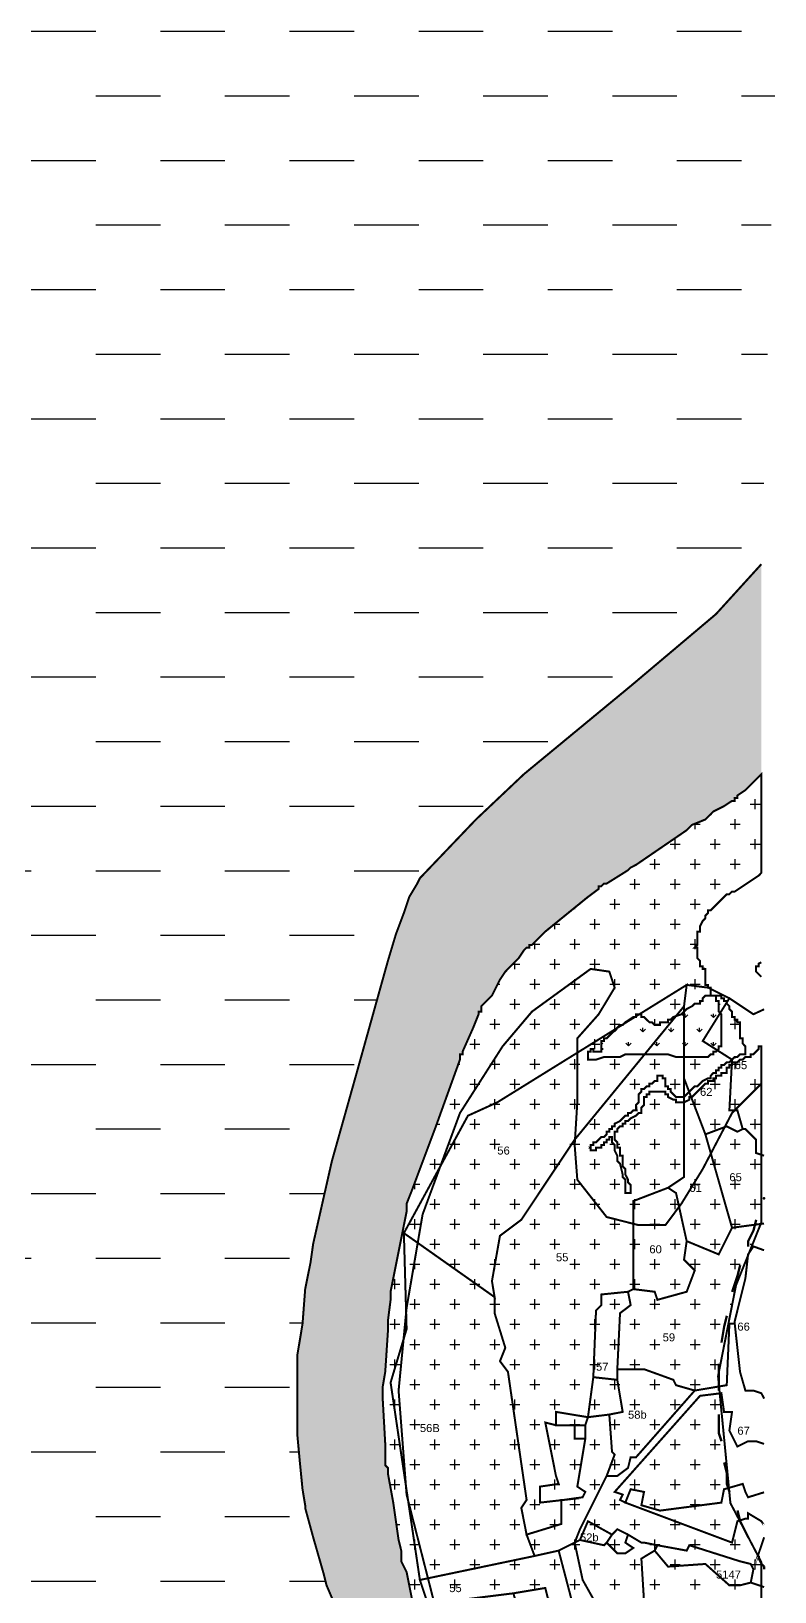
# Model space of a CAD drawing. Header units: metres. Extents: x 255949 to 266337, y 2143972 to 2155317.
# Drawn here: x 262700 to 263796, y 2153015 to 2155317 of the extents above; entities that cross this region are included whole.
import ezdxf

# ---------------------------------------------------------------- set-up
doc = ezdxf.new("R2010")
doc.units = ezdxf.units.M
for name, color, linetype in [('500M CRZ LINE', 231, 'Continuous'), ('ARABIAN SEA', 140, 'Continuous'), ('CRZ LANDWARD OF HTL', 11, 'Continuous'), ('HAZARDS LINE', 1, 'Continuous'), ('HIGH TIDE LINE', 6, 'Continuous'), ('INTERTIDAL ZONE', 5, 'Continuous'), ('LOW TIDE LINE', 5, 'Continuous'), ('MANGROOVES', 104, 'Continuous'), ('SURVEY NO.', 7, 'Continuous'), ('SURVEY PLOT BOUNDARY', 35, 'Continuous')]:
    doc.layers.add(name, color=color, linetype=linetype)
doc.styles.add('PDF Arial', font='arial.ttf')
pattern_1 = [(0, (244692.718, 2143197.265), (29.51554, 29.51554), [14.75777, -44.27331]), (90, (244700.097, 2143189.886), (-29.51554, 29.51554), [14.75777, -44.27331])]

# ---------------------------------------------------------------- blocks, each defined once
blk = doc.blocks.new('4')
at = {"layer": 'CRZ LANDWARD OF HTL'}
h = blk.add_hatch(dxfattribs=at)
h.set_pattern_fill('CROSS', color=256, scale=118.062166)
h.set_pattern_definition(pattern_1)
h.paths.add_polyline_path([(263730.8, 2153146), (263712.6, 2153333.2), (263739.1, 2153467.4), (263776.5, 2153560.1), (263776.5, 2153819.7), (263772.6, 2153819.7), (263772.6, 2153815.8), (263764.7, 2153807.9), (263760.8, 2153807.9), (263760.8, 2153804), (263752.9, 2153804), (263749, 2153800.1), (263745, 2153800.1), (263741.1, 2153796.1), (263733.2, 2153796.1), (263733.2, 2153792.2), (263729.3, 2153792.2), (263729.3, 2153788.3), (263725.4, 2153788.3), (263725.4, 2153780.4), (263717.5, 2153780.4), (263717.5, 2153776.4), (263709.6, 2153776.4), (263709.6, 2153772.5), (263705.7, 2153772.5), (263705.7, 2153768.6), (263697.8, 2153768.6), (263697.8, 2153764.6), (263693.9, 2153764.6), (263686, 2153756.8), (263674.2, 2153745), (263670.3, 2153745), (263670.3, 2153741), (263662.4, 2153737.1), (263650.6, 2153737.1), (263650.6, 2153741), (263646.7, 2153741), (263638.8, 2153745), (263638.8, 2153748.9), (263634.9, 2153748.9), (263634.9, 2153752.8), (263611.3, 2153752.8), (263611.3, 2153748.9), (263607.3, 2153748.9), (263607.3, 2153745), (263603.4, 2153745), (263603.4, 2153733.2), (263599.5, 2153729.2), (263599.5, 2153721.3), (263595.5, 2153721.3), (263591.6, 2153717.4), (263583.7, 2153713.5), (263579.8, 2153709.5), (263575.8, 2153709.5), (263575.8, 2153705.6), (263571.9, 2153705.6), (263571.9, 2153701.7), (263568, 2153701.7), (263564, 2153697.7), (263564, 2153693.8), (263560.1, 2153693.8), (263560.1, 2153682), (263564, 2153678.1), (263564, 2153670.2), (263568, 2153670.2), (263568, 2153658.4), (263571.9, 2153658.4), (263571.9, 2153642.6), (263575.8, 2153638.7), (263575.8, 2153630.8), (263579.8, 2153623), (263579.8, 2153619), (263583.7, 2153615.1), (263583.7, 2153603.3), (263575.8, 2153603.3), (263575.8, 2153623), (263571.9, 2153626.9), (263571.9, 2153630.8), (263568, 2153646.6), (263564, 2153650.5), (263564, 2153658.4), (263560.1, 2153666.2), (263560.1, 2153674.1), (263556.2, 2153678.1), (263556.2, 2153685.9), (263552.2, 2153685.9), (263552.2, 2153682), (263548.3, 2153682), (263548.3, 2153678.1), (263544.4, 2153678.1), (263544.4, 2153674.1), (263540.4, 2153674.1), (263540.4, 2153670.2), (263532.6, 2153670.2), (263532.6, 2153666.2), (263524.7, 2153666.2), (263524.7, 2153674.1), (263528.6, 2153674.1), (263528.6, 2153678.1), (263532.6, 2153678.1), (263540.4, 2153685.9), (263544.4, 2153685.9), (263548.3, 2153689.9), (263548.3, 2153693.8), (263552.2, 2153693.8), (263552.2, 2153697.7), (263556.2, 2153697.7), (263556.2, 2153701.7), (263560.1, 2153701.7), (263560.1, 2153705.6), (263568, 2153709.5), (263575.8, 2153717.4), (263579.8, 2153717.4), (263579.8, 2153721.3), (263583.7, 2153721.3), (263587.6, 2153725.3), (263591.6, 2153725.3), (263591.6, 2153733.2), (263595.5, 2153737.1), (263595.5, 2153748.9), (263599.5, 2153752.8), (263599.5, 2153756.8), (263603.4, 2153756.8), (263607.3, 2153760.7), (263611.3, 2153760.7), (263611.3, 2153764.6), (263615.2, 2153764.6), (263619.1, 2153768.6), (263623.1, 2153768.6), (263623.1, 2153776.4), (263630.9, 2153776.4), (263630.9, 2153772.5), (263634.9, 2153772.5), (263634.9, 2153760.7), (263638.8, 2153760.7), (263638.8, 2153756.8), (263642.7, 2153756.8), (263642.7, 2153752.8), (263646.7, 2153748.9), (263650.6, 2153745), (263662.4, 2153745), (263678.2, 2153760.7), (263682.1, 2153760.7), (263690, 2153768.6), (263697.8, 2153772.5), (263701.8, 2153772.5), (263701.8, 2153776.4), (263705.7, 2153780.4), (263709.6, 2153780.4), (263709.6, 2153784.3), (263713.6, 2153784.3), (263713.6, 2153788.3), (263717.5, 2153788.3), (263717.5, 2153792.2), (263721.4, 2153792.2), (263725.4, 2153796.1), (263729.3, 2153796.1), (263733.2, 2153800.1), (263736.6, 2153803.4), (263737.2, 2153804), (263741.1, 2153804), (263745, 2153807.9), (263752.9, 2153807.9), (263752.9, 2153819.7), (263749, 2153823.7), (263749, 2153831.5), (263745, 2153831.5), (263745, 2153855.2), (263741.1, 2153855.2), (263739.1, 2153859.1), (263737.2, 2153859.1), (263737.2, 2153863), (263733.2, 2153863), (263733.2, 2153870.9), (263729.3, 2153874.8), (263729.3, 2153878.8), (263725.4, 2153882.7), (263725.4, 2153886.6), (263721.4, 2153886.6), (263721.4, 2153890.6), (263717.5, 2153890.6), (263717.5, 2153894.5), (263709.6, 2153894.5), (263709.6, 2153886.6), (263713.6, 2153886.6), (263713.6, 2153870.9), (263717.5, 2153867), (263717.5, 2153819.7), (263713.6, 2153819.7), (263713.6, 2153815.8), (263709.6, 2153811.9), (263705.7, 2153811.9), (263705.7, 2153807.9), (263701.8, 2153807.9), (263697.8, 2153804), (263650.6, 2153804), (263638.8, 2153807.9), (263575.8, 2153807.9), (263568, 2153804), (263544.4, 2153804), (263532.6, 2153800.1), (263520.7, 2153800.1), (263520.7, 2153811.9), (263524.7, 2153811.9), (263524.7, 2153815.8), (263528.6, 2153815.8), (263528.6, 2153811.9), (263540.4, 2153811.9), (263540.4, 2153815.8), (263540.4, 2153827.6), (263544.4, 2153827.6), (263544.4, 2153831.5), (263548.3, 2153831.5), (263556.2, 2153839.4), (263568, 2153851.2), (263571.9, 2153851.2), (263575.8, 2153855.2), (263587.6, 2153863), (263591.6, 2153863), (263591.6, 2153867), (263599.5, 2153867), (263599.5, 2153863), (263603.4, 2153863), (263607.3, 2153859.1), (263611.3, 2153855.2), (263615.2, 2153855.2), (263619.1, 2153851.2), (263627, 2153851.2), (263627, 2153855.2), (263638.8, 2153855.2), (263638.8, 2153859.1), (263642.7, 2153859.1), (263646.7, 2153863), (263658.5, 2153867), (263666.3, 2153874.8), (263674.2, 2153878.8), (263678.2, 2153882.7), (263686, 2153882.7), (263686, 2153886.6), (263690, 2153886.6), (263690, 2153890.6), (263693.9, 2153894.5), (263701.8, 2153894.5), (263701.8, 2153906.3), (263697.8, 2153906.3), (263697.8, 2153910.3), (263693.9, 2153910.3), (263693.9, 2153933.9), (263690, 2153933.9), (263690, 2153937.8), (263686, 2153937.8), (263686, 2153945.7), (263682.1, 2153949.6), (263682.1, 2153965.4), (263678.2, 2153965.4), (263682.1, 2153969.3), (263682.1, 2153989), (263686, 2153989), (263686, 2153996.8), (263690, 2154004.7), (263693.9, 2154008.7), (263693.9, 2154012.6), (263697.8, 2154016.5), (263697.8, 2154020.5), (263701.8, 2154020.5), (263725.4, 2154044.1), (263729.3, 2154044.1), (263733.2, 2154048), (263737.2, 2154048), (263772.6, 2154071.6), (263776.5, 2154075.6), (263776.5, 2154221.2), (263772.6, 2154217.2), (263764.7, 2154209.4), (263752.9, 2154197.6), (263741.1, 2154189.7), (263741.1, 2154185.8), (263737.2, 2154185.8), (263737.2, 2154181.8), (263733.2, 2154181.8), (263721.4, 2154174), (263705.7, 2154166.1), (263701.8, 2154162.1), (263697.8, 2154158.2), (263693.9, 2154154.3), (263674.2, 2154146.4), (263666.3, 2154138.5), (263591.6, 2154087.4), (263583.7, 2154083.4), (263579.8, 2154079.5), (263548.3, 2154059.8), (263544.4, 2154059.8), (263540.4, 2154055.9), (263536.5, 2154055.9), (263536.5, 2154051.9), (263520.7, 2154040.1), (263457.8, 2153989), (263438.1, 2153969.3), (263434.2, 2153969.3), (263434.2, 2153965.4), (263430.2, 2153965.4), (263426.3, 2153961.4), (263418.4, 2153949.6), (263406.6, 2153937.8), (263398.8, 2153929.9), (263390.9, 2153918.1), (263379.1, 2153894.5), (263363.3, 2153878.8), (263363.3, 2153870.9), (263359.4, 2153870.9), (263359.4, 2153867), (263351.5, 2153847.3), (263335.8, 2153811.9), (263335.8, 2153807.9), (263331.9, 2153807.9), (263331.9, 2153800.1), (263296.4, 2153701.7), (263261, 2153607.2), (263253.2, 2153587.5), (263253.2, 2153575.7), (263249.2, 2153556), (263229.6, 2153457.7), (263229.6, 2153445.8), (263225.6, 2153414.4), (263225.6, 2153398.6), (263221.7, 2153339.6), (263217.7, 2153316), (263217.7, 2153304.2), (263221.7, 2153233.3), (263221.7, 2153201.8), (263225.6, 2153197.9), (263225.6, 2153190), (263233.5, 2153146.7), (263241.4, 2153091.6), (263245.3, 2153075.9), (263245.3, 2153060.1), (263253.2, 2153044.4), (263261, 2153005), (263270.2, 2152977.5), (263272.8, 2152977.5), (263272.8, 2152969.6), (263280.7, 2152957.8), (263280.7, 2152953.9), (263284.6, 2152946), (263300.4, 2152902.7), (263304.3, 2152898.8), (263320.1, 2152863.4), (263320.1, 2152855.5), (263324, 2152855.5), (263324, 2152851.5), (263347.6, 2152816.1), (263347.6, 2152812.2), (263351.5, 2152808.3), (263351.5, 2152804.3), (263387, 2152745.3), (263387, 2152741.3), (263390.9, 2152737.4), (263430.2, 2152674.4), (263489.3, 2152576), (263489.3, 2152572.1), (263493.2, 2152568.2), (263532.6, 2152505.2), (263532.6, 2152501.3), (263536.5, 2152501.3), (263536.5, 2152497.3), (263579.8, 2152406.8), (263597.8, 2152375.3), (263599.5, 2152375.3), (263599.5, 2152367.5), (263611.3, 2152336), (263615.2, 2152332), (263615.2, 2152328.1), (263619.1, 2152324.2), (263619.1, 2152320.2), (263623.1, 2152320.2), (263623.1, 2152312.4), (263638.8, 2152273), (263642.7, 2152265.1), (263654.5, 2152233.6), (263654.5, 2152229.7), (263658.5, 2152221.8), (263670.3, 2152190.3), (263674.2, 2152182.5), (263674.2, 2152174.6), (263690, 2152135.2), (263701.8, 2152092), (263705.7, 2152084.1), (263705.7, 2152080.1), (263717.5, 2152036.9), (263721.4, 2152032.9), (263721.4, 2152025), (263737.2, 2151985.7), (263745, 2151954.2), (263752.9, 2151930.6), (263764.7, 2151903), (263769.6, 2151883.4), (263776.5, 2151883.4), (263776.5, 2153058.8)])
at = {"layer": 'INTERTIDAL ZONE'}
h = blk.add_hatch(dxfattribs=at)
h.set_pattern_fill('CROSS', color=256, scale=118.062166)
h.set_pattern_definition(pattern_1)
h.paths.add_polyline_path([(263331.9, 2153807.9), (263335.8, 2153807.9), (263335.8, 2153811.9), (263351.5, 2153847.3), (263359.4, 2153867), (263359.4, 2153870.9), (263363.3, 2153870.9), (263363.3, 2153878.8), (263379.1, 2153894.5), (263390.9, 2153918.1), (263398.8, 2153929.9), (263406.6, 2153937.8), (263418.4, 2153949.6), (263426.3, 2153961.4), (263430.2, 2153965.4), (263434.2, 2153965.4), (263434.2, 2153969.3), (263438.1, 2153969.3), (263457.8, 2153989), (263520.7, 2154040.1), (263536.5, 2154051.9), (263536.5, 2154055.9), (263540.4, 2154055.9), (263544.4, 2154059.8), (263548.3, 2154059.8), (263579.8, 2154079.5), (263583.7, 2154083.4), (263591.6, 2154087.4), (263666.3, 2154138.5), (263674.2, 2154146.4), (263693.9, 2154154.3), (263697.8, 2154158.2), (263701.8, 2154162.1), (263705.7, 2154166.1), (263721.4, 2154174), (263733.2, 2154181.8), (263737.2, 2154181.8), (263737.2, 2154185.8), (263741.1, 2154185.8), (263741.1, 2154189.7), (263752.9, 2154197.6), (263764.7, 2154209.4), (263772.6, 2154217.2), (263776.5, 2154221.2), (263776.5, 2154530.9), (263709.6, 2154457.3), (263583.7, 2154351.1), (263426.3, 2154221.2), (263355.5, 2154154.3), (263272.8, 2154067.7), (263268.9, 2154059.8), (263257.1, 2154040.1), (263249.2, 2154016.5), (263237.4, 2153985), (263225.6, 2153945.7), (263178.4, 2153776.4), (263143, 2153650.5), (263115.4, 2153528.5), (263111.5, 2153500.9), (263103.6, 2153461.6), (263099.7, 2153410.4), (263095.8, 2153386.8), (263091.8, 2153363.2), (263091.8, 2153249.1), (263095.8, 2153205.8), (263099.7, 2153166.4), (263103.6, 2153142.8), (263103.6, 2153138.9), (263115.4, 2153095.6), (263131.2, 2153040.5), (263135.1, 2153024.7), (263146.9, 2152997.2), (263162.7, 2152953.9), (263209.9, 2152855.5), (263288.6, 2152682.3), (263308.3, 2152643), (263359.4, 2152536.7), (263394.8, 2152458), (263410.6, 2152426.5), (263418.4, 2152406.8), (263422.4, 2152395), (263457.8, 2152304.5), (263485.3, 2152221.8), (263532.6, 2152076.2), (263607.3, 2151840.1), (263611.3, 2151828.3), (263682.1, 2151592.1), (263752.9, 2151340.2), (263776.5, 2151263.2), (263776.5, 2151871.5), (263772.6, 2151875.5), (263772.6, 2151883.4), (263768.7, 2151883.4), (263768.7, 2151887.3), (263764.7, 2151903), (263752.9, 2151930.6), (263745, 2151954.2), (263737.2, 2151985.7), (263721.4, 2152025), (263721.4, 2152032.9), (263717.5, 2152036.9), (263705.7, 2152080.1), (263705.7, 2152084.1), (263701.8, 2152092), (263690, 2152135.2), (263674.2, 2152174.6), (263674.2, 2152182.5), (263670.3, 2152190.3), (263658.5, 2152221.8), (263654.5, 2152229.7), (263654.5, 2152233.6), (263642.7, 2152265.1), (263638.8, 2152273), (263623.1, 2152312.4), (263623.1, 2152320.2), (263619.1, 2152320.2), (263619.1, 2152324.2), (263615.2, 2152328.1), (263615.2, 2152332), (263611.3, 2152336), (263599.5, 2152367.5), (263599.5, 2152375.3), (263595.5, 2152375.3), (263595.5, 2152379.3), (263579.8, 2152406.8), (263536.5, 2152497.3), (263536.5, 2152501.3), (263532.6, 2152501.3), (263532.6, 2152505.2), (263493.2, 2152568.2), (263489.3, 2152572.1), (263489.3, 2152576), (263430.2, 2152674.4), (263390.9, 2152737.4), (263387, 2152741.3), (263387, 2152745.3), (263351.5, 2152804.3), (263351.5, 2152808.3), (263347.6, 2152812.2), (263347.6, 2152816.1), (263324, 2152851.5), (263324, 2152855.5), (263320.1, 2152855.5), (263320.1, 2152863.4), (263304.3, 2152898.8), (263300.4, 2152902.7), (263284.6, 2152946), (263280.7, 2152953.9), (263280.7, 2152957.8), (263272.8, 2152969.6), (263272.8, 2152977.5), (263268.9, 2152977.5), (263268.9, 2152981.4), (263261, 2153005), (263253.2, 2153044.4), (263245.3, 2153060.1), (263245.3, 2153075.9), (263241.4, 2153091.6), (263233.5, 2153146.7), (263225.6, 2153190), (263225.6, 2153197.9), (263221.7, 2153201.8), (263221.7, 2153233.3), (263217.7, 2153304.2), (263217.7, 2153316), (263221.7, 2153339.6), (263225.6, 2153398.6), (263225.6, 2153414.4), (263229.6, 2153445.8), (263229.6, 2153457.7), (263249.2, 2153556), (263253.2, 2153575.7), (263253.2, 2153587.5), (263261, 2153607.2), (263296.4, 2153701.7), (263331.9, 2153800.1)])
at = {"layer": 'MANGROOVES'}
h = blk.add_hatch(dxfattribs=at)
h.set_pattern_fill('GRASS', color=256, scale=29.515541)
h.set_pattern_definition([(90, (244692.718, 2143197.265), (-20.87064, 20.87064), [5.534164, -36.207115]), (45, (244692.718, 2143197.265), (-20.87064, 20.87064), [5.534164, -23.981377]), (135, (244692.718, 2143197.265), (-20.87064, -20.87064), [5.534164, -23.981377])])
h.paths.add_polyline_path([(263717.5, 2153867), (263713.6, 2153870.9), (263713.6, 2153886.6), (263709.6, 2153886.6), (263709.6, 2153894.5), (263701.8, 2153894.5), (263693.9, 2153894.5), (263690, 2153890.6), (263690, 2153886.6), (263686, 2153886.6), (263686, 2153882.7), (263678.2, 2153882.7), (263674.2, 2153878.8), (263666.3, 2153874.8), (263658.5, 2153867), (263646.7, 2153863), (263642.7, 2153859.1), (263638.8, 2153859.1), (263638.8, 2153855.2), (263627, 2153855.2), (263627, 2153851.2), (263619.1, 2153851.2), (263615.2, 2153855.2), (263611.3, 2153855.2), (263607.3, 2153859.1), (263603.4, 2153863), (263599.5, 2153863), (263599.5, 2153867), (263591.6, 2153867), (263591.6, 2153863), (263587.6, 2153863), (263575.8, 2153855.2), (263571.9, 2153851.2), (263568, 2153851.2), (263556.2, 2153839.4), (263548.3, 2153831.5), (263544.4, 2153831.5), (263544.4, 2153827.6), (263540.4, 2153827.6), (263540.4, 2153815.8), (263540.4, 2153811.9), (263528.6, 2153811.9), (263528.6, 2153815.8), (263524.7, 2153815.8), (263524.7, 2153811.9), (263520.7, 2153811.9), (263520.7, 2153800.1), (263532.6, 2153800.1), (263544.4, 2153804), (263568, 2153804), (263575.8, 2153807.9), (263638.8, 2153807.9), (263650.6, 2153804), (263697.8, 2153804), (263701.8, 2153807.9), (263705.7, 2153807.9), (263705.7, 2153811.9), (263709.6, 2153811.9), (263713.6, 2153815.8), (263713.6, 2153819.7), (263717.5, 2153819.7)])
at = {"layer": '500M CRZ LINE', "lineweight": 50}
for points in [[(263768.7, 2153563.9), (263764.7, 2153548.2), (263756.9, 2153532.4), (263756.9, 2153524.6)], [(263745, 2153497), (263741.1, 2153481.3), (263733.2, 2153457.7)], [(263725.4, 2153422.2), (263721.4, 2153406.5), (263717.5, 2153382.9)], [(263713.6, 2153351.4), (263713.6, 2153335.6), (263713.6, 2153312)], [(263713.6, 2153276.6), (263713.6, 2153260.9), (263713.6, 2153253), (263713.6, 2153249.1), (263717.5, 2153237.2)], [(263721.4, 2153205.8), (263725.4, 2153190), (263725.4, 2153174.3), (263729.3, 2153162.5)], [(263741.1, 2153134.9), (263745, 2153119.2), (263756.9, 2153095.6)], [(263772.6, 2153068), (263772.6, 2153064.1), (263776.5, 2153056.2), (263780.5, 2153052.3), (263780.5, 2153048.3)]]:
    blk.add_lwpolyline(points, dxfattribs=at)
blk.add_point((263780.5, 2153595.4), dxfattribs=at)
at = {"layer": 'ARABIAN SEA', "linetype": 'Continuous'}
for p, q in [((262699.5, 2155317), (262794.7, 2155317)), ((262890, 2155317), (262985.2, 2155317)), ((263080.5, 2155317), (263175.7, 2155317)), ((263271, 2155317), (263366.2, 2155317)), ((263461.5, 2155317), (263556.7, 2155317)), ((263652, 2155317), (263747.2, 2155317)), ((262794.7, 2155221.8), (262890, 2155221.8)), ((262985.2, 2155221.8), (263080.5, 2155221.8)), ((263175.7, 2155221.8), (263271, 2155221.8)), ((263366.2, 2155221.8), (263461.5, 2155221.8)), ((263556.7, 2155221.8), (263652, 2155221.8)), ((263747.2, 2155221.8), (263796.3, 2155221.8)), ((262699.5, 2155126.5), (262794.7, 2155126.5)), ((262890, 2155126.5), (262985.2, 2155126.5)), ((263080.5, 2155126.5), (263175.7, 2155126.5)), ((263271, 2155126.5), (263366.2, 2155126.5)), ((263461.5, 2155126.5), (263556.7, 2155126.5)), ((263652, 2155126.5), (263747.2, 2155126.5)), ((262794.7, 2155031.2), (262890, 2155031.2)), ((262985.2, 2155031.2), (263080.5, 2155031.2)), ((263175.7, 2155031.2), (263271, 2155031.2)), ((263366.2, 2155031.2), (263461.5, 2155031.2)), ((263556.7, 2155031.2), (263652, 2155031.2)), ((263747.2, 2155031.2), (263790.8, 2155031.2)), ((262699.5, 2154936), (262794.7, 2154936)), ((262890, 2154936), (262985.2, 2154936)), ((263080.5, 2154936), (263175.7, 2154936)), ((263271, 2154936), (263366.2, 2154936)), ((263461.5, 2154936), (263556.7, 2154936)), ((263652, 2154936), (263747.2, 2154936)), ((262794.7, 2154840.8), (262890, 2154840.8)), ((262985.2, 2154840.8), (263080.5, 2154840.8)), ((263175.7, 2154840.8), (263271, 2154840.8)), ((263366.2, 2154840.8), (263461.5, 2154840.8)), ((263556.7, 2154840.8), (263652, 2154840.8)), ((263747.2, 2154840.8), (263785.4, 2154840.8)), ((262699.5, 2154745.5), (262794.7, 2154745.5)), ((262890, 2154745.5), (262985.2, 2154745.5)), ((263080.5, 2154745.5), (263175.7, 2154745.5)), ((263271, 2154745.5), (263366.2, 2154745.5)), ((263461.5, 2154745.5), (263556.7, 2154745.5)), ((263652, 2154745.5), (263747.2, 2154745.5)), ((262794.7, 2154650.2), (262890, 2154650.2)), ((262985.2, 2154650.2), (263080.5, 2154650.2)), ((263175.7, 2154650.2), (263271, 2154650.2)), ((263366.2, 2154650.2), (263461.5, 2154650.2)), ((263556.7, 2154650.2), (263652, 2154650.2)), ((263747.2, 2154650.2), (263779.9, 2154650.2)), ((262699.5, 2154555), (262794.7, 2154555)), ((262890, 2154555), (262985.2, 2154555)), ((263080.5, 2154555), (263175.7, 2154555)), ((263271, 2154555), (263366.2, 2154555)), ((263461.5, 2154555), (263556.7, 2154555)), ((263652, 2154555), (263747.2, 2154555)), ((262794.7, 2154459.8), (262890, 2154459.8)), ((262985.2, 2154459.8), (263080.5, 2154459.8)), ((263175.7, 2154459.8), (263271, 2154459.8)), ((263366.2, 2154459.8), (263461.5, 2154459.8)), ((263556.7, 2154459.8), (263652, 2154459.8)), ((262699.5, 2154364.5), (262794.7, 2154364.5)), ((262890, 2154364.5), (262985.2, 2154364.5)), ((263080.5, 2154364.5), (263175.7, 2154364.5)), ((263271, 2154364.5), (263366.2, 2154364.5)), ((263461.5, 2154364.5), (263556.7, 2154364.5)), ((262794.7, 2154269.2), (262890, 2154269.2)), ((262985.2, 2154269.2), (263080.5, 2154269.2)), ((263175.7, 2154269.2), (263271, 2154269.2)), ((263366.2, 2154269.2), (263461.5, 2154269.2)), ((262699.5, 2154174), (262794.7, 2154174)), ((262890, 2154174), (262985.2, 2154174)), ((263080.5, 2154174), (263175.7, 2154174)), ((263271, 2154174), (263366.2, 2154174)), ((262604.3, 2154078.8), (262699.5, 2154078.8)), ((262794.7, 2154078.8), (262890, 2154078.8)), ((262985.2, 2154078.8), (263080.5, 2154078.8)), ((263175.7, 2154078.8), (263271, 2154078.8)), ((262699.5, 2153983.5), (262794.7, 2153983.5)), ((262890, 2153983.5), (262985.2, 2153983.5)), ((263080.5, 2153983.5), (263175.7, 2153983.5)), ((262794.7, 2153888.2), (262890, 2153888.2)), ((262985.2, 2153888.2), (263080.5, 2153888.2)), ((263175.7, 2153888.2), (263209.6, 2153888.2)), ((262699.5, 2153793), (262794.7, 2153793)), ((262890, 2153793), (262985.2, 2153793)), ((263080.5, 2153793), (263175.7, 2153793)), ((262794.7, 2153697.8), (262890, 2153697.8)), ((262985.2, 2153697.8), (263080.5, 2153697.8)), ((262699.5, 2153602.5), (262794.7, 2153602.5)), ((262890, 2153602.5), (262985.2, 2153602.5)), ((263080.5, 2153602.5), (263132.1, 2153602.5)), ((262604.3, 2153507.2), (262699.5, 2153507.2)), ((262794.7, 2153507.2), (262890, 2153507.2)), ((262985.2, 2153507.2), (263080.5, 2153507.2)), ((262699.5, 2153412), (262794.7, 2153412)), ((262890, 2153412), (262985.2, 2153412)), ((263080.5, 2153412), (263099.8, 2153412)), ((262794.7, 2153316.8), (262890, 2153316.8)), ((262985.2, 2153316.8), (263080.5, 2153316.8)), ((262699.5, 2153221.5), (262794.7, 2153221.5)), ((262890, 2153221.5), (262985.2, 2153221.5)), ((263080.5, 2153221.5), (263094.3, 2153221.5)), ((262794.7, 2153126.2), (262890, 2153126.2)), ((262985.2, 2153126.2), (263080.5, 2153126.2)), ((262699.5, 2153031), (262794.7, 2153031)), ((262890, 2153031), (262985.2, 2153031)), ((263080.5, 2153031), (263133.5, 2153031))]:
    blk.add_line(p, q, dxfattribs=at)
at = {"layer": 'CRZ LANDWARD OF HTL', "const_width": 2.95}
blk.add_lwpolyline([(263776.5, 2151883.4), (263776.5, 2153058.8), (263730.8, 2153146), (263712.6, 2153333.2), (263739.1, 2153467.4), (263776.5, 2153560.1), (263776.5, 2153819.7), (263772.6, 2153819.7), (263772.6, 2153815.8), (263764.7, 2153807.9), (263760.8, 2153807.9), (263760.8, 2153804), (263752.9, 2153804), (263749, 2153800.1), (263745, 2153800.1), (263741.1, 2153796.1), (263733.2, 2153796.1), (263733.2, 2153792.2), (263729.3, 2153792.2), (263729.3, 2153788.3), (263725.4, 2153788.3), (263725.4, 2153780.4), (263717.5, 2153780.4), (263717.5, 2153776.4), (263709.6, 2153776.4), (263709.6, 2153772.5), (263705.7, 2153772.5), (263705.7, 2153768.6), (263697.8, 2153768.6), (263697.8, 2153764.6), (263693.9, 2153764.6), (263674.2, 2153745), (263670.3, 2153745), (263670.3, 2153741), (263662.4, 2153737.1), (263650.6, 2153737.1), (263650.6, 2153741), (263646.7, 2153741), (263638.8, 2153745), (263638.8, 2153748.9), (263634.9, 2153748.9), (263634.9, 2153752.8), (263611.3, 2153752.8), (263611.3, 2153748.9), (263607.3, 2153748.9), (263607.3, 2153745), (263603.4, 2153745), (263603.4, 2153733.2), (263599.5, 2153729.2), (263599.5, 2153721.3), (263595.5, 2153721.3), (263591.6, 2153717.4), (263583.7, 2153713.5), (263579.8, 2153709.5), (263575.8, 2153709.5), (263575.8, 2153705.6), (263571.9, 2153705.6), (263571.9, 2153701.7), (263568, 2153701.7), (263564, 2153697.7), (263564, 2153693.8), (263560.1, 2153693.8), (263560.1, 2153682), (263564, 2153678.1), (263564, 2153670.2), (263568, 2153670.2), (263568, 2153658.4), (263571.9, 2153658.4), (263571.9, 2153642.6), (263575.8, 2153638.7), (263575.8, 2153630.8), (263579.8, 2153623), (263579.8, 2153619), (263583.7, 2153615.1), (263583.7, 2153603.3), (263575.8, 2153603.3), (263575.8, 2153623), (263571.9, 2153626.9), (263571.9, 2153630.8), (263568, 2153646.6), (263564, 2153650.5), (263564, 2153658.4), (263560.1, 2153666.2), (263560.1, 2153674.1), (263556.2, 2153678.1), (263556.2, 2153685.9), (263552.2, 2153685.9), (263552.2, 2153682), (263548.3, 2153682), (263548.3, 2153678.1), (263544.4, 2153678.1), (263544.4, 2153674.1), (263540.4, 2153674.1), (263540.4, 2153670.2), (263532.6, 2153670.2), (263532.6, 2153666.2), (263524.7, 2153666.2), (263524.7, 2153674.1), (263528.6, 2153674.1), (263528.6, 2153678.1), (263532.6, 2153678.1), (263540.4, 2153685.9), (263544.4, 2153685.9), (263548.3, 2153689.9), (263548.3, 2153693.8), (263552.2, 2153693.8), (263552.2, 2153697.7), (263556.2, 2153697.7), (263556.2, 2153701.7), (263560.1, 2153701.7), (263560.1, 2153705.6), (263568, 2153709.5), (263575.8, 2153717.4), (263579.8, 2153717.4), (263579.8, 2153721.3), (263583.7, 2153721.3), (263587.6, 2153725.3), (263592.5, 2153725.1), (263591.6, 2153733.2), (263595.5, 2153737.1), (263595.5, 2153748.9), (263599.5, 2153752.8), (263599.5, 2153756.8), (263603.4, 2153756.8), (263607.3, 2153760.7), (263611.3, 2153760.7), (263611.3, 2153764.6), (263615.2, 2153764.6), (263619.1, 2153768.6), (263623.1, 2153768.6), (263623.1, 2153776.4), (263630.9, 2153776.4), (263630.9, 2153772.5), (263634.9, 2153772.5), (263634.9, 2153760.7), (263638.8, 2153760.7), (263638.8, 2153756.8), (263642.7, 2153756.8), (263642.7, 2153752.8), (263650.6, 2153745), (263662.4, 2153745), (263678.2, 2153760.7), (263682.1, 2153760.7), (263690, 2153768.6), (263697.8, 2153772.5), (263701.8, 2153772.5), (263701.8, 2153776.4), (263705.7, 2153780.4), (263709.6, 2153780.4), (263709.6, 2153784.3), (263713.6, 2153784.3), (263713.6, 2153788.3), (263717.5, 2153788.3), (263717.6, 2153792.2), (263721.4, 2153792.2), (263725.4, 2153796.1), (263729.3, 2153796.1), (263736.6, 2153803.4), (263741.1, 2153804), (263745, 2153807.9), (263752.9, 2153807.9), (263752.9, 2153819.7), (263749, 2153823.7), (263749, 2153831.5), (263745, 2153831.5), (263745, 2153855.2), (263741.1, 2153855.2), (263739.1, 2153859.1), (263737.2, 2153859.1), (263737.2, 2153863), (263733.2, 2153863), (263733.2, 2153870.9), (263729.3, 2153874.8), (263729.3, 2153878.8), (263725.4, 2153882.7), (263725.4, 2153886.6), (263721.4, 2153886.6), (263721.4, 2153890.6), (263717.5, 2153890.6), (263717.5, 2153894.5), (263701.8, 2153894.5), (263701.8, 2153906.3), (263697.8, 2153906.3), (263697.8, 2153910.3), (263693.9, 2153910.3), (263693.9, 2153933.9), (263690, 2153934.8), (263690, 2153937.8), (263686, 2153937.8), (263686, 2153945.7), (263682.1, 2153949.6), (263682.1, 2153965.4), (263678.2, 2153965.4), (263682.1, 2153969.3), (263682.1, 2153989), (263686, 2153989), (263686, 2153996.8), (263690, 2154004.7), (263693.9, 2154008.7), (263693.9, 2154012.6), (263697.8, 2154016.5), (263697.8, 2154020.5), (263701.8, 2154020.5), (263725.4, 2154044.1), (263729.3, 2154044.1), (263733.2, 2154048), (263737.2, 2154048), (263772.6, 2154071.6), (263776.5, 2154075.6), (263776.5, 2154221.2), (263772.6, 2154217.2), (263764.7, 2154209.4), (263752.9, 2154197.6), (263741.1, 2154189.7), (263741.1, 2154185.8), (263737.2, 2154185.8), (263737.2, 2154181.8), (263733.2, 2154181.8), (263721.4, 2154174), (263705.7, 2154166.1), (263701.8, 2154162.1), (263697.8, 2154158.2), (263693.9, 2154154.3), (263674.2, 2154146.4), (263666.3, 2154138.5), (263591.6, 2154087.4), (263583.7, 2154083.4), (263579.8, 2154079.5), (263548.3, 2154059.8), (263544.4, 2154059.8), (263540.4, 2154055.9), (263536.5, 2154055.9), (263536.5, 2154051.9), (263520.7, 2154040.1), (263457.8, 2153989), (263438.1, 2153969.3), (263434.2, 2153969.3), (263434.2, 2153965.4), (263430.2, 2153965.4), (263426.3, 2153961.4), (263418.4, 2153949.6), (263406.6, 2153937.8), (263398.8, 2153929.9), (263390.9, 2153918.1), (263379.1, 2153894.5), (263363.3, 2153878.8), (263363.3, 2153870.9), (263359.4, 2153870.9), (263359.4, 2153867), (263351.5, 2153847.3), (263335.8, 2153811.9), (263335.8, 2153807.9), (263331.9, 2153807.9), (263331.9, 2153800.1), (263296.4, 2153701.7), (263261, 2153607.2), (263253.2, 2153587.5), (263253.2, 2153575.7), (263249.2, 2153556), (263229.6, 2153457.7), (263229.6, 2153445.8), (263225.6, 2153414.4), (263225.6, 2153398.6), (263221.7, 2153339.6), (263217.7, 2153316), (263217.7, 2153304.2), (263221.7, 2153233.3), (263221.7, 2153201.8), (263225.6, 2153197.9), (263225.6, 2153190), (263233.5, 2153146.7), (263241.4, 2153091.6), (263245.3, 2153075.9), (263245.3, 2153060.1), (263253.2, 2153044.4), (263261, 2153005)], dxfattribs=at)
blk.add_lwpolyline([(263520.7, 2153800.1), (263520.7, 2153811.9), (263524.7, 2153811.9), (263524.7, 2153815.8), (263528.6, 2153815.8), (263528.6, 2153811.9), (263540.4, 2153811.9), (263540.4, 2153815.8), (263540.4, 2153827.6), (263544.4, 2153827.6), (263544.4, 2153831.5), (263548.3, 2153831.5), (263556.2, 2153839.4), (263568, 2153851.2), (263571.9, 2153851.2), (263575.8, 2153855.2), (263587.6, 2153863), (263591.6, 2153863), (263591.6, 2153867), (263599.5, 2153867), (263599.5, 2153863), (263603.4, 2153863), (263607.3, 2153859.1), (263611.3, 2153855.2), (263615.2, 2153855.2), (263619.1, 2153851.2), (263627, 2153851.2), (263627, 2153855.2), (263638.8, 2153855.2), (263638.8, 2153859.1), (263642.7, 2153859.1), (263646.7, 2153863), (263658.5, 2153867), (263666.3, 2153874.8), (263674.2, 2153878.8), (263678.2, 2153882.7), (263686, 2153882.7), (263686, 2153886.6), (263690, 2153886.6), (263690, 2153890.6), (263693.9, 2153894.5), (263701.8, 2153894.5), (263709.6, 2153894.5), (263709.6, 2153886.6), (263713.6, 2153886.6), (263713.6, 2153870.9), (263717.5, 2153867), (263717.5, 2153819.7), (263713.6, 2153819.7), (263713.6, 2153815.8), (263709.6, 2153811.9), (263705.7, 2153811.9), (263705.7, 2153807.9), (263701.8, 2153807.9), (263697.8, 2153804), (263650.6, 2153804), (263638.8, 2153807.9), (263575.8, 2153807.9), (263568, 2153804), (263544.4, 2153804), (263532.6, 2153800.1)], close=True, dxfattribs=at)
at = {"layer": 'HAZARDS LINE', "lineweight": 0, "const_width": 2.95}
blk.add_lwpolyline([(263296.4, 2152989.3), (263253.2, 2153158.5), (263241.4, 2153312), (263253.2, 2153434), (263276.8, 2153571.8), (263331.9, 2153721.3), (263394.8, 2153819.7), (263438.1, 2153870.9), (263524.7, 2153933.9), (263552.2, 2153929.9), (263560.1, 2153906.3), (263536.5, 2153867), (263505, 2153831.5), (263505, 2153737.1), (263501.1, 2153674.1), (263505, 2153623), (263548.3, 2153567.9), (263595.5, 2153556), (263634.9, 2153556), (263658.5, 2153587.5), (263690, 2153638.7), (263733.2, 2153721.3), (263776.5, 2153764.6)], dxfattribs=at)
at = {"layer": 'HIGH TIDE LINE', "lineweight": 0, "const_width": 2.95}
for points in [[(263261, 2153005), (263253.2, 2153044.4), (263245.3, 2153060.1), (263245.3, 2153075.9), (263241.4, 2153091.6), (263233.5, 2153146.7), (263225.6, 2153190), (263225.6, 2153197.9), (263221.7, 2153201.8), (263221.7, 2153233.3), (263217.7, 2153304.2), (263217.7, 2153316), (263221.7, 2153339.6), (263225.6, 2153398.6), (263225.6, 2153414.4), (263229.6, 2153445.8), (263229.6, 2153457.7), (263249.2, 2153556), (263253.2, 2153575.7), (263253.2, 2153587.5), (263261, 2153607.2), (263296.4, 2153701.7), (263331.9, 2153800.1), (263331.9, 2153807.9), (263335.8, 2153807.9), (263335.8, 2153811.9), (263351.5, 2153847.3), (263359.4, 2153867), (263359.4, 2153870.9), (263363.3, 2153870.9), (263363.3, 2153878.8), (263379.1, 2153894.5), (263390.9, 2153918.1), (263398.8, 2153929.9), (263406.6, 2153937.8), (263418.4, 2153949.6), (263426.3, 2153961.4), (263430.2, 2153965.4), (263434.2, 2153965.4), (263434.2, 2153969.3), (263438.1, 2153969.3), (263457.8, 2153989), (263520.7, 2154040.1), (263536.5, 2154051.9), (263536.5, 2154055.9), (263540.4, 2154055.9), (263544.4, 2154059.8), (263548.3, 2154059.8), (263579.8, 2154079.5), (263583.7, 2154083.4), (263591.6, 2154087.4), (263666.3, 2154138.5), (263674.2, 2154146.4), (263693.9, 2154154.3), (263697.8, 2154158.2), (263701.8, 2154162.1), (263705.7, 2154166.1), (263721.4, 2154174), (263733.2, 2154181.8), (263737.2, 2154181.8), (263737.2, 2154185.8), (263741.1, 2154185.8), (263741.1, 2154189.7), (263752.9, 2154197.6), (263764.7, 2154209.4), (263772.6, 2154217.2), (263776.5, 2154221.2), (263776.5, 2154221.2)], [(263776.5, 2153819.7), (263776.5, 2153819.7), (263772.6, 2153819.7), (263772.6, 2153815.8), (263764.7, 2153807.9), (263760.8, 2153807.9), (263760.8, 2153804), (263752.9, 2153804), (263749, 2153800.1), (263745, 2153800.1), (263741.1, 2153796.1), (263733.2, 2153796.1), (263733.2, 2153792.2), (263729.3, 2153792.2), (263729.3, 2153788.3), (263725.4, 2153788.3), (263725.4, 2153780.4), (263717.5, 2153780.4), (263717.5, 2153776.4), (263709.6, 2153776.4), (263709.6, 2153772.5), (263705.7, 2153772.5), (263705.7, 2153768.6), (263697.8, 2153768.6), (263697.8, 2153764.6), (263693.9, 2153764.6), (263686, 2153756.8), (263682.1, 2153752.8), (263678.2, 2153748.9), (263674.2, 2153745), (263670.3, 2153745), (263670.3, 2153741), (263662.4, 2153737.1), (263650.6, 2153737.1), (263650.6, 2153741), (263646.7, 2153741), (263638.8, 2153745), (263638.8, 2153748.9), (263634.9, 2153748.9), (263634.9, 2153752.8), (263611.3, 2153752.8), (263611.3, 2153748.9), (263607.3, 2153748.9), (263607.3, 2153745), (263603.4, 2153745), (263603.4, 2153733.2), (263599.5, 2153729.2), (263599.5, 2153721.3), (263595.5, 2153721.3), (263591.6, 2153717.4), (263583.7, 2153713.5), (263579.8, 2153709.5), (263575.8, 2153709.5), (263575.8, 2153705.6), (263571.9, 2153705.6), (263571.9, 2153701.7), (263568, 2153701.7), (263564, 2153697.7), (263564, 2153693.8), (263560.1, 2153693.8), (263560.1, 2153682), (263564, 2153678.1), (263564, 2153670.2), (263568, 2153670.2), (263568, 2153658.4), (263571.9, 2153658.4), (263571.9, 2153642.6), (263575.8, 2153638.7), (263575.8, 2153630.8), (263579.8, 2153623), (263579.8, 2153619), (263583.7, 2153615.1), (263583.7, 2153603.3), (263575.8, 2153603.3), (263575.8, 2153623), (263571.9, 2153626.9), (263571.9, 2153630.8), (263568, 2153646.6), (263564, 2153650.5), (263564, 2153658.4), (263560.1, 2153666.2), (263560.1, 2153674.1), (263556.2, 2153678.1), (263556.2, 2153685.9), (263552.2, 2153685.9), (263552.2, 2153682), (263548.3, 2153682), (263548.3, 2153678.1), (263544.4, 2153678.1), (263544.4, 2153674.1), (263540.4, 2153674.1), (263540.4, 2153670.2), (263532.6, 2153670.2), (263532.6, 2153666.2), (263524.7, 2153666.2), (263524.7, 2153670.2), (263524.7, 2153674.1), (263528.6, 2153674.1), (263528.6, 2153678.1), (263532.6, 2153678.1), (263536.5, 2153682), (263540.4, 2153685.9), (263544.4, 2153685.9), (263548.3, 2153689.9), (263548.3, 2153693.8), (263552.2, 2153693.8), (263552.2, 2153697.7), (263556.2, 2153697.7), (263556.2, 2153701.7), (263560.1, 2153701.7), (263560.1, 2153705.6), (263568, 2153709.5), (263575.8, 2153717.4), (263579.8, 2153717.4), (263579.8, 2153721.3), (263583.7, 2153721.3), (263587.6, 2153725.3), (263591.6, 2153725.3), (263591.6, 2153733.2), (263595.5, 2153737.1), (263595.5, 2153748.9), (263599.5, 2153752.8), (263599.5, 2153756.8), (263603.4, 2153756.8), (263607.3, 2153760.7), (263611.3, 2153760.7), (263611.3, 2153764.6), (263615.2, 2153764.6), (263619.1, 2153768.6), (263623.1, 2153768.6), (263623.1, 2153776.4), (263630.9, 2153776.4), (263630.9, 2153772.5), (263634.9, 2153772.5), (263634.9, 2153760.7), (263638.8, 2153760.7), (263638.8, 2153756.8), (263642.7, 2153756.8), (263642.7, 2153752.8), (263646.7, 2153748.9), (263650.6, 2153745), (263662.4, 2153745), (263666.3, 2153748.9), (263674.2, 2153756.8), (263678.2, 2153760.7), (263682.1, 2153760.7), (263686, 2153764.6), (263690, 2153768.6), (263697.8, 2153772.5), (263701.8, 2153772.5), (263701.8, 2153776.4), (263705.7, 2153780.4), (263709.6, 2153780.4), (263709.6, 2153784.3), (263713.6, 2153784.3), (263713.6, 2153788.3), (263717.5, 2153788.3), (263717.5, 2153792.2), (263721.4, 2153792.2), (263725.4, 2153796.1), (263729.3, 2153796.1), (263733.2, 2153800.1), (263737.2, 2153804), (263741.1, 2153804), (263745, 2153807.9), (263752.9, 2153807.9), (263752.9, 2153819.7), (263749, 2153823.7), (263749, 2153831.5), (263745, 2153831.5), (263745, 2153855.2), (263741.1, 2153855.2), (263741.1, 2153859.1), (263737.2, 2153859.1), (263737.2, 2153863), (263733.2, 2153863), (263733.2, 2153870.9), (263729.3, 2153874.8), (263729.3, 2153878.8), (263725.4, 2153882.7), (263725.4, 2153886.6), (263721.4, 2153886.6), (263721.4, 2153890.6), (263717.5, 2153890.6), (263717.5, 2153894.5), (263709.6, 2153894.5), (263709.6, 2153886.6), (263713.6, 2153886.6), (263713.6, 2153870.9), (263717.5, 2153867), (263717.5, 2153819.7), (263713.6, 2153819.7), (263713.6, 2153815.8), (263709.6, 2153811.9), (263705.7, 2153811.9), (263705.7, 2153807.9), (263701.8, 2153807.9), (263697.8, 2153804), (263650.6, 2153804), (263638.8, 2153807.9), (263575.8, 2153807.9), (263568, 2153804), (263544.4, 2153804), (263532.6, 2153800.1), (263520.7, 2153800.1), (263520.7, 2153811.9), (263524.7, 2153811.9), (263524.7, 2153815.8), (263528.6, 2153815.8), (263528.6, 2153811.9), (263540.4, 2153811.9), (263540.4, 2153815.8), (263540.4, 2153827.6), (263544.4, 2153827.6), (263544.4, 2153831.5), (263548.3, 2153831.5), (263556.2, 2153839.4), (263568, 2153851.2), (263571.9, 2153851.2), (263575.8, 2153855.2), (263587.6, 2153863), (263591.6, 2153863), (263591.6, 2153867), (263599.5, 2153867), (263599.5, 2153863), (263603.4, 2153863), (263607.3, 2153859.1), (263611.3, 2153855.2), (263615.2, 2153855.2), (263619.1, 2153851.2), (263627, 2153851.2), (263627, 2153855.2), (263638.8, 2153855.2), (263638.8, 2153859.1), (263642.7, 2153859.1), (263646.7, 2153863), (263658.5, 2153867), (263666.3, 2153874.8), (263674.2, 2153878.8), (263678.2, 2153882.7), (263686, 2153882.7), (263686, 2153886.6), (263690, 2153886.6), (263690, 2153890.6), (263693.9, 2153894.5), (263701.8, 2153894.5), (263701.8, 2153906.3), (263697.8, 2153906.3), (263697.8, 2153910.3), (263693.9, 2153910.3), (263693.9, 2153933.9), (263690, 2153933.9), (263690, 2153937.8), (263686, 2153937.8), (263686, 2153945.7), (263682.1, 2153949.6), (263682.1, 2153965.4), (263678.2, 2153965.4), (263682.1, 2153969.3), (263682.1, 2153989), (263686, 2153989), (263686, 2153996.8), (263690, 2154004.7), (263693.9, 2154008.7), (263693.9, 2154012.6), (263697.8, 2154016.5), (263697.8, 2154020.5), (263701.8, 2154020.5), (263709.6, 2154028.3), (263721.4, 2154040.1), (263725.4, 2154044.1), (263729.3, 2154044.1), (263733.2, 2154048), (263737.2, 2154048), (263772.6, 2154071.6), (263776.5, 2154075.6), (263776.5, 2154075.6)], [(263776.5, 2153943.7), (263772.6, 2153941.7), (263772.6, 2153937.8), (263768.7, 2153937.8), (263768.7, 2153929.9), (263772.6, 2153926), (263776.5, 2153922.1), (263776.5, 2153922.1)]]:
    blk.add_lwpolyline(points, dxfattribs=at)
for points in [[(263544.4, 2153815.8), (263540.4, 2153815.8)], [(263520.7, 2153670.2), (263524.7, 2153670.2)]]:
    blk.add_lwpolyline(points, close=True, dxfattribs=at)
at = {"layer": 'LOW TIDE LINE', "const_width": 2.95}
blk.add_lwpolyline([(263776.5, 2154530.9), (263709.6, 2154457.3), (263583.7, 2154351.1), (263426.3, 2154221.2), (263355.5, 2154154.3), (263272.8, 2154067.7), (263268.9, 2154059.8), (263257.1, 2154040.1), (263249.2, 2154016.5), (263237.4, 2153985), (263225.6, 2153945.7), (263178.4, 2153776.4), (263143, 2153650.5), (263115.4, 2153528.5), (263111.5, 2153500.9), (263103.6, 2153461.6), (263099.7, 2153410.4), (263095.8, 2153386.8), (263091.8, 2153363.2), (263091.8, 2153249.1), (263095.8, 2153205.8), (263099.7, 2153166.4), (263103.6, 2153142.8), (263103.6, 2153138.9), (263115.4, 2153095.6), (263131.2, 2153040.5), (263135.1, 2153024.7), (263146.9, 2152997.2)], dxfattribs=at)
at = {"layer": 'MANGROOVES', "const_width": 2.95}
blk.add_lwpolyline([(263717.5, 2153867), (263713.6, 2153870.9), (263713.6, 2153886.6), (263709.6, 2153886.6), (263709.6, 2153894.5), (263701.8, 2153894.5), (263693.9, 2153894.5), (263690, 2153890.6), (263690, 2153886.6), (263686, 2153886.6), (263686, 2153882.7), (263678.2, 2153882.7), (263674.2, 2153878.8), (263666.3, 2153874.8), (263658.5, 2153867), (263646.7, 2153863), (263642.7, 2153859.1), (263638.8, 2153859.1), (263638.8, 2153855.2), (263627, 2153855.2), (263627, 2153851.2), (263619.1, 2153851.2), (263615.2, 2153855.2), (263611.3, 2153855.2), (263607.3, 2153859.1), (263603.4, 2153863), (263599.5, 2153863), (263599.5, 2153867), (263591.6, 2153867), (263591.6, 2153863), (263587.6, 2153863), (263575.8, 2153855.2), (263571.9, 2153851.2), (263568, 2153851.2), (263556.2, 2153839.4), (263548.3, 2153831.5), (263544.4, 2153831.5), (263544.4, 2153827.6), (263540.4, 2153827.6), (263540.4, 2153815.8), (263540.4, 2153811.9), (263528.6, 2153811.9), (263528.6, 2153815.8), (263524.7, 2153815.8), (263524.7, 2153811.9), (263520.7, 2153811.9), (263520.7, 2153800.1), (263532.6, 2153800.1), (263544.4, 2153804), (263568, 2153804), (263575.8, 2153807.9), (263638.8, 2153807.9), (263650.6, 2153804), (263697.8, 2153804), (263701.8, 2153807.9), (263705.7, 2153807.9), (263705.7, 2153811.9), (263709.6, 2153811.9), (263713.6, 2153815.8), (263713.6, 2153819.7), (263717.5, 2153819.7)], close=True, dxfattribs=at)
blk.add_lwpolyline([(263701.8, 2153894.5), (263709.6, 2153894.5)], dxfattribs=at)
at = {"layer": 'SURVEY PLOT BOUNDARY', "lineweight": 18, "const_width": 2.95}
for points in [[(263662.4, 2153878.8), (263501.1, 2153682), (263422.4, 2153563.9), (263390.9, 2153540.3), (263379.1, 2153473.4), (263383, 2153449.8), (263249.2, 2153544.2), (263343.7, 2153717.4), (263387, 2153737.1), (263666.3, 2153910.3)], [(263729.3, 2153890.6), (263690, 2153827.6), (263733.2, 2153800.1), (263729.3, 2153725.3), (263741.1, 2153725.3), (263749, 2153697.7), (263741.1, 2153693.8), (263725.4, 2153701.7), (263693.9, 2153689.9), (263662.4, 2153772.5), (263662.4, 2153878.8), (263666.3, 2153910.3), (263697.8, 2153906.3)], [(263662.4, 2153772.5), (263662.4, 2153626.9), (263638.8, 2153611.1), (263587.6, 2153591.5), (263587.6, 2153461.6), (263579.8, 2153457.7), (263540.4, 2153453.7), (263540.4, 2153438), (263532.6, 2153430.1), (263528.6, 2153331.7), (263520.7, 2153272.7), (263473.5, 2153280.5), (263473.5, 2153260.9), (263457.8, 2153264.8), (263473.5, 2153186.1), (263477.5, 2153174.3), (263449.9, 2153170.3), (263449.9, 2153146.7), (263485.3, 2153150.7), (263481.4, 2153150.7), (263481.4, 2153115.2), (263430.2, 2153099.5), (263422.4, 2153138.9), (263430.2, 2153150.7), (263402.7, 2153339.6), (263390.9, 2153355.3), (263398.8, 2153375), (263383, 2153426.2), (263383, 2153438), (263383, 2153449.8), (263379.1, 2153473.4), (263390.9, 2153540.3), (263422.4, 2153563.9), (263501.1, 2153682), (263662.4, 2153878.8)], [(263638.8, 2153611.1), (263662.4, 2153626.9), (263662.4, 2153772.5), (263693.9, 2153689.9), (263733.2, 2153552.1), (263713.6, 2153512.8), (263666.3, 2153532.4), (263650.6, 2153603.3)], [(263587.6, 2153461.6), (263587.6, 2153591.5), (263638.8, 2153611.1), (263650.6, 2153603.3), (263666.3, 2153532.4), (263662.4, 2153504.9), (263678.2, 2153489.1), (263666.3, 2153457.7), (263623.1, 2153445.8), (263619.1, 2153457.7)], [(263383, 2153449.8), (263383, 2153438), (263383, 2153426.2), (263398.8, 2153375), (263390.9, 2153355.3), (263402.7, 2153339.6), (263430.2, 2153150.7), (263422.4, 2153138.9), (263430.2, 2153099.5), (263442, 2153068), (263272.8, 2153032.6), (263229.6, 2153323.8), (263253.2, 2153402.6), (263249.2, 2153544.2)], [(263564, 2153343.5), (263564, 2153327.8), (263528.6, 2153331.7), (263532.6, 2153430.1), (263540.4, 2153438), (263540.4, 2153453.7), (263579.8, 2153457.7), (263583.7, 2153438), (263568, 2153426.2)], [(263678.2, 2153312), (263591.6, 2153213.6), (263583.7, 2153213.6), (263579.8, 2153197.9), (263564, 2153186.1), (263548.3, 2153186.1), (263560.1, 2153217.6), (263556.2, 2153221.5), (263552.2, 2153276.6), (263571.9, 2153280.5), (263564, 2153327.8), (263564, 2153343.5), (263603.4, 2153343.5), (263646.7, 2153327.8), (263650.6, 2153319.9)], [(263564, 2153327.8), (263571.9, 2153280.5), (263552.2, 2153276.6), (263520.7, 2153272.7), (263528.6, 2153331.7)], [(263780.5, 2153113.3), (263776.5, 2153119.2), (263756.9, 2153131), (263756.9, 2153123.1), (263752.9, 2153123.1), (263741.1, 2153119.2), (263733.2, 2153087.7), (263575.8, 2153146.7), (263583.7, 2153166.4), (263603.4, 2153162.5), (263599.5, 2153142.8), (263627, 2153134.9), (263717.5, 2153146.7), (263721.4, 2153166.4), (263749, 2153174.3), (263752.9, 2153162.5), (263756.9, 2153154.6), (263780.5, 2153161.9), (263756.9, 2153154.6), (263752.9, 2153162.5), (263749, 2153174.3), (263721.4, 2153166.4), (263717.5, 2153146.7), (263627, 2153134.9), (263599.5, 2153142.8), (263603.4, 2153162.5), (263583.7, 2153166.4), (263575.8, 2153146.7), (263568, 2153150.7), (263571.9, 2153158.5), (263560.1, 2153162.5), (263686, 2153304.2), (263717.5, 2153308.1), (263721.4, 2153280.5), (263733.2, 2153280.5), (263729.3, 2153253), (263741.1, 2153229.4), (263756.9, 2153237.2), (263768.7, 2153237.2), (263780.5, 2153233.3), (263768.7, 2153237.2), (263756.9, 2153237.2), (263741.1, 2153229.4), (263729.3, 2153253), (263733.2, 2153280.5), (263721.4, 2153280.5), (263717.5, 2153308.1), (263686, 2153304.2), (263560.1, 2153162.5), (263571.9, 2153158.5), (263568, 2153150.7), (263575.8, 2153146.7), (263733.2, 2153087.7), (263741.1, 2153119.2), (263752.9, 2153123.1), (263756.9, 2153123.1), (263756.9, 2153131), (263776.5, 2153119.2)], [(263548.3, 2153186.1), (263508.9, 2153107.4), (263501.1, 2153087.7), (263477.5, 2153075.9), (263442, 2153068), (263430.2, 2153099.5), (263481.4, 2153115.2), (263481.4, 2153150.7), (263485.3, 2153150.7), (263512.9, 2153154.6), (263516.8, 2153162.5), (263505, 2153170.3), (263516.8, 2153241.2), (263516.8, 2153260.9), (263520.7, 2153272.7), (263552.2, 2153276.6), (263556.2, 2153221.5), (263560.1, 2153217.6)], [(263520.7, 2153272.7), (263516.8, 2153260.9), (263501.1, 2153260.9), (263473.5, 2153260.9), (263473.5, 2153280.5)], [(263473.5, 2153260.9), (263501.1, 2153260.9), (263501.1, 2153241.2), (263516.8, 2153241.2), (263505, 2153170.3), (263516.8, 2153162.5), (263512.9, 2153154.6), (263485.3, 2153150.7), (263449.9, 2153146.7), (263449.9, 2153170.3), (263477.5, 2153174.3), (263473.5, 2153186.1), (263457.8, 2153264.8)], [(263516.8, 2153260.9), (263516.8, 2153241.2), (263501.1, 2153241.2), (263501.1, 2153260.9)], [(263508.9, 2153091.6), (263520.7, 2153119.2), (263556.2, 2153099.5), (263548.3, 2153087.7), (263544.4, 2153083.8)], [(263548.3, 2153087.7), (263556.2, 2153099.5), (263564, 2153107.4), (263579.8, 2153099.5), (263575.8, 2153087.7), (263587.6, 2153079.8), (263575.8, 2153071.9), (263564, 2153071.9)], [(263764.7, 2153048.3), (263780.5, 2153095.6)], [(263497.1, 2153001.1), (263461.7, 2153005), (263457.8, 2153020.8), (263410.6, 2153012.9), (263284.6, 2152997.2), (263272.8, 2153032.6), (263442, 2153068), (263477.5, 2153075.9)], [(263410.6, 2153012.9), (263457.8, 2153020.8), (263461.7, 2153005), (263461.7, 2152985.4), (263489.3, 2152977.5), (263465.7, 2152957.8), (263481.4, 2152922.4), (263505, 2152879.1), (263540.4, 2152902.7), (263501.1, 2152981.4), (263497.1, 2153001.1), (263477.5, 2153075.9), (263501.1, 2153087.7), (263512.9, 2153032.6), (263548.3, 2152969.6), (263638.8, 2152871.2), (263654.5, 2152887), (263682.1, 2152890.9), (263709.6, 2152867.3), (263485.3, 2152757.1), (263453.9, 2152875.2)], [(263764.7, 2153048.3), (263760.8, 2153028.7), (263745, 2153024.7), (263729.3, 2153024.7), (263693.9, 2153056.2), (263638.8, 2153052.3), (263619.1, 2153075.9), (263623.1, 2153083.8), (263666.3, 2153075.9), (263670.3, 2153083.8), (263745, 2153060.1), (263760.8, 2153056.2)]]:
    blk.add_lwpolyline(points, close=True, dxfattribs=at)
for points in [[(263548.3, 2152969.6), (263512.9, 2153032.6), (263501.1, 2153087.7), (263508.9, 2153091.6), (263544.4, 2153083.8), (263548.3, 2153087.7), (263564, 2153071.9), (263575.8, 2153071.9), (263587.6, 2153079.8), (263575.8, 2153087.7), (263579.8, 2153099.5), (263599.5, 2153087.7), (263603.4, 2153087.7), (263623.1, 2153083.8), (263619.1, 2153075.9), (263599.5, 2153064.1), (263603.4, 2153001.1)], [(263603.4, 2153001.1), (263599.5, 2153064.1), (263619.1, 2153075.9), (263638.8, 2153052.3), (263693.9, 2153056.2), (263729.3, 2153024.7), (263745, 2153024.7), (263760.8, 2153028.7), (263780.5, 2153022.1), (263760.8, 2153028.7), (263764.7, 2153048.3), (263760.8, 2153056.2), (263745, 2153060.1), (263670.3, 2153083.8), (263666.3, 2153075.9), (263623.1, 2153083.8), (263603.4, 2153087.7), (263599.5, 2153087.7), (263579.8, 2153099.5), (263564, 2153107.4), (263556.2, 2153099.5), (263520.7, 2153119.2), (263508.9, 2153091.6), (263501.1, 2153087.7), (263508.9, 2153107.4), (263548.3, 2153186.1), (263564, 2153186.1), (263579.8, 2153197.9), (263583.7, 2153213.6), (263591.6, 2153213.6), (263678.2, 2153312), (263725.4, 2153319.9), (263729.3, 2153410.4), (263737.2, 2153410.4), (263745, 2153339.6), (263752.9, 2153312), (263764.7, 2153312), (263776.5, 2153308.1), (263780.5, 2153300.2), (263776.5, 2153308.1), (263764.7, 2153312), (263752.9, 2153312), (263745, 2153339.6), (263737.2, 2153410.4), (263737.2, 2153414.4), (263752.9, 2153477.3), (263756.9, 2153512.8), (263764.7, 2153524.6), (263780.5, 2153518.9), (263764.7, 2153524.6), (263756.9, 2153512.8), (263752.9, 2153477.3), (263737.2, 2153414.4), (263737.2, 2153410.4), (263729.3, 2153410.4), (263725.4, 2153319.9), (263678.2, 2153312), (263650.6, 2153319.9), (263646.7, 2153327.8), (263603.4, 2153343.5), (263564, 2153343.5), (263568, 2153426.2), (263583.7, 2153438), (263579.8, 2153457.7), (263587.6, 2153461.6), (263619.1, 2153457.7), (263623.1, 2153445.8), (263666.3, 2153457.7), (263678.2, 2153489.1), (263662.4, 2153504.9), (263666.3, 2153532.4), (263713.6, 2153512.8), (263733.2, 2153552.1), (263780.5, 2153558.4), (263733.2, 2153552.1), (263693.9, 2153689.9), (263725.4, 2153701.7), (263741.1, 2153693.8), (263749, 2153697.7), (263752.9, 2153697.7), (263768.7, 2153682), (263768.7, 2153662.3), (263780.5, 2153658.4), (263768.7, 2153662.3), (263768.7, 2153682), (263752.9, 2153697.7), (263749, 2153697.7), (263741.1, 2153725.3), (263729.3, 2153725.3), (263733.2, 2153800.1), (263690, 2153827.6), (263729.3, 2153890.6), (263764.7, 2153867), (263780.5, 2153874.3)]]:
    blk.add_lwpolyline(points, dxfattribs=at)
at = {"layer": 'SURVEY NO.', "char_height": 11.81, "attachment_point": 7, "style": 'PDF Arial'}
for s, insert in [('65', (263737.2, 2153785.9)), ('62', (263686, 2153746.5)), ('56', (263387, 2153659.9)), ('65', (263729.3, 2153620.6)), ('61', (263670.3, 2153604.8)), ('55', (263473.5, 2153502.5)), ('60', (263611.3, 2153514.3)), ('59', (263630.9, 2153384.4)), ('66', (263741.1, 2153400.2)), ('57', (263532.6, 2153341.1)), ('58b', (263579.8, 2153270.3)), ('56B', (263272.8, 2153250.6)), ('67', (263741.1, 2153246.7)), ('52b', (263508.9, 2153089.3)), ('5147', (263709.6, 2153034.5)), ('55', (263316.1, 2153014.5))]:
    blk.add_mtext(s, dxfattribs=dict(at, insert=insert))

msp = doc.modelspace()

# ---------------------------------------------------------------- block references
msp.add_blockref('4', (0, 0))

doc.saveas('drawing.dxf')
